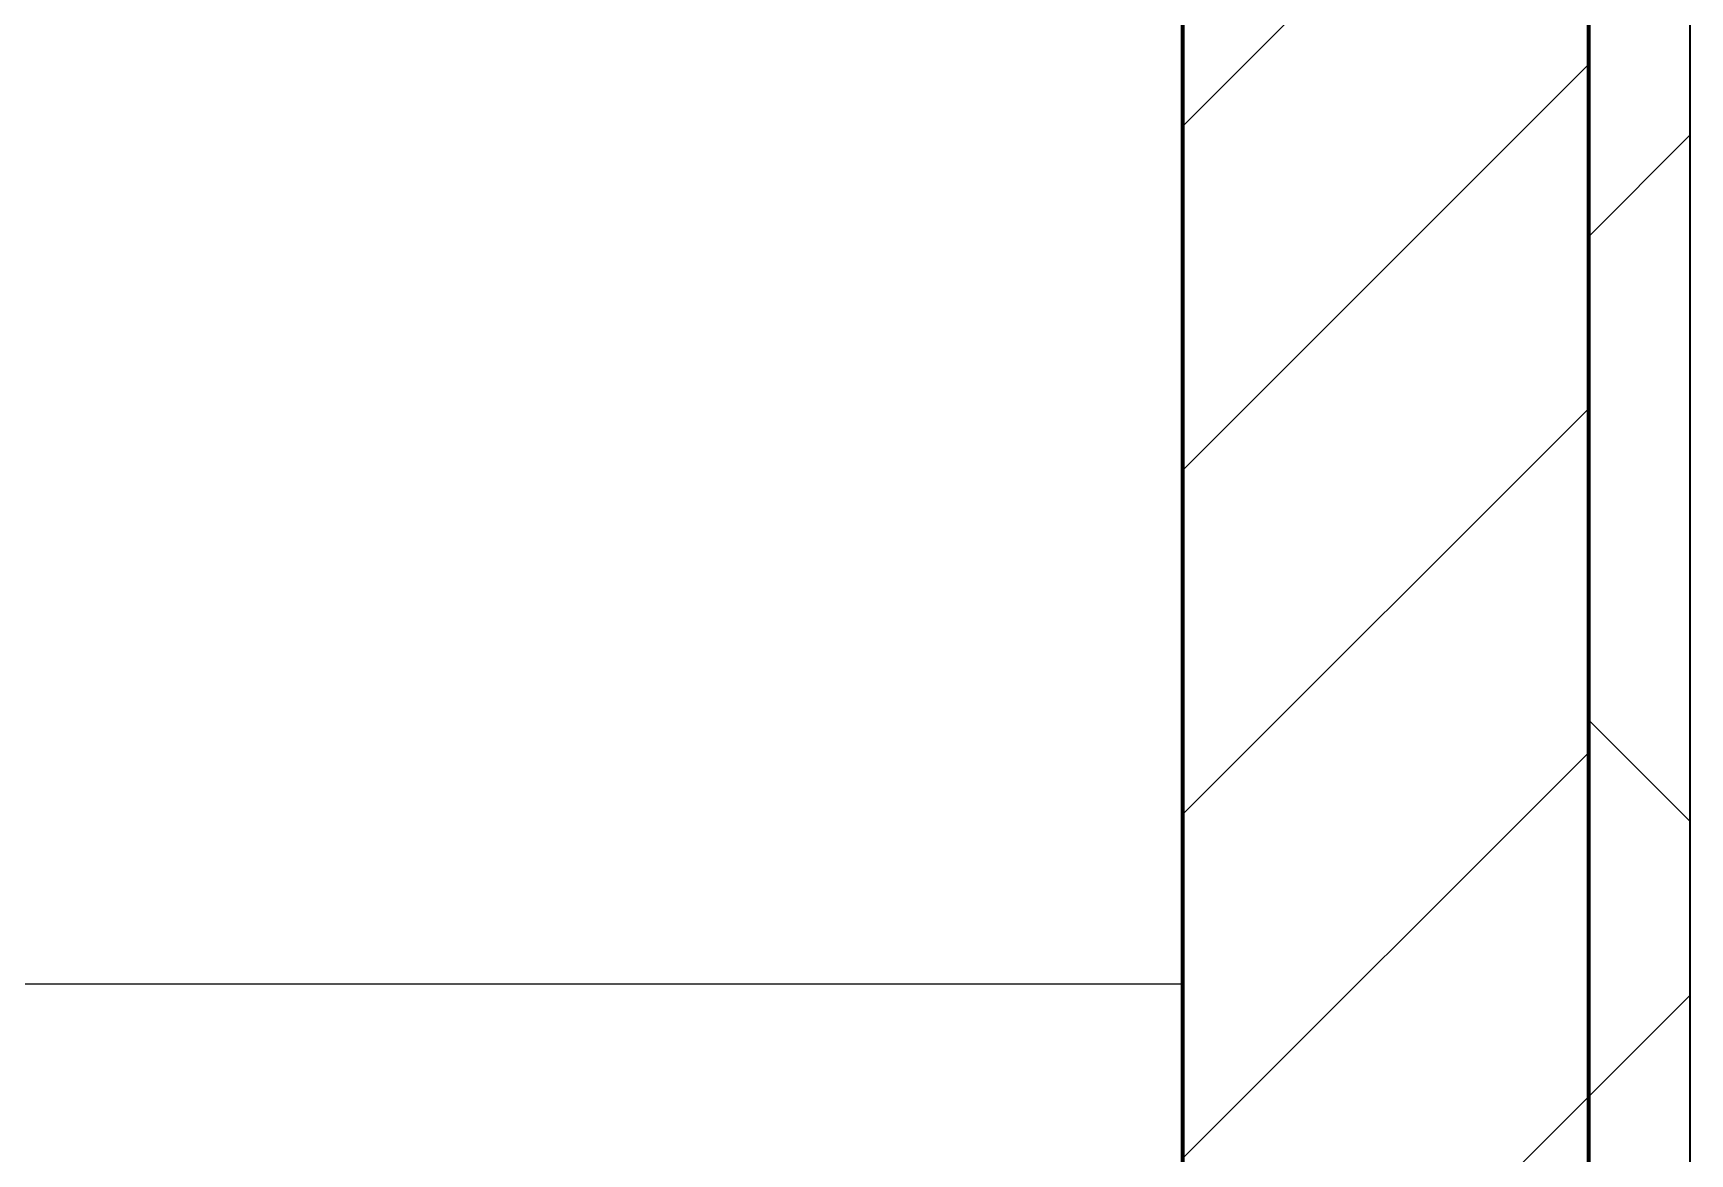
# Model space of a CAD drawing. Header units: millimetres. Extents: x -853432 to -773672, y -18171 to 22484.
# Drawn here: x -821174 to -820357, y 7728 to 8281 of the extents above; entities that cross this region are included whole.
import ezdxf

# ---------------------------------------------------------------- set-up
doc = ezdxf.new("R2010")
doc.units = ezdxf.units.MM
for name, color, linetype, lineweight in [('A-CLNG', 2, 'Continuous', 9), ('A-CLNG-PATT', 2, 'Continuous', 9), ('A-GLAZ-CURT', 2, 'Continuous', 9), ('A-WALL', 5, 'Continuous', 35), ('A-WALL-FNSH', 2, 'Continuous', 35), ('A-WALL-PATT', 1, 'Continuous', 35)]:
    doc.layers.add(name, color=color, linetype=linetype, lineweight=lineweight)

# ---------------------------------------------------------------- blocks, each defined once
blk = doc.blocks.new('PPLS-PP19_Custom Tile Pattern - Custom Tile Pattern-V182-4251-01 ENLARGED CONCOURSE LEVEL - REFLECTED CEILING PLAN - SHEET 2')
at = {"layer": 'A-GLAZ-CURT'}
for p, q in [((-300, 0), (300, 0)), ((300, 0), (-300, 0)), ((230.06, 0), (300, 0)), ((-300, -50), (300, -50)), ((300, -50), (-300, -50))]:
    blk.add_line(p, q, dxfattribs=at)
for points, knots in [([(300, 0), (286.53, 0), (254.22, 0), (207.11, 0), (177.41, 0), (159.34, 0), (158.33, 0), (158.3, 0)], [-285.253232, -285.253232, -285.253232, -285.253232, -244.693688, -187.987675, -143.776725, -129.632772, -123.352749, -123.352749, -123.352749, -123.352749]), ([(247.1, 0), (246.76, 0), (245.04, 0), (238.34, 0), (226.56, 0), (221.1, 0), (200.27, 0), (182.99, 0), (174.27, 0), (169.67, 0), (168.99, 0)], [-9649.085549, -9649.085549, -9649.085549, -9649.085549, -9581.591397, -9406.094246, -9221.510254, -9016.44624, -8717.832359, -8253.978395, -8152.463617, -8069.855175, -8069.855175, -8069.855175, -8069.855175]), ([(171.51, 0), (176.48, 0), (193.23, 0), (201.73, 0), (208.81, 0), (213.9, 0), (241.96, 0), (266.73, 0), (281.71, 0), (291.71, 0), (296.52, 0), (297.86, 0), (298.09, 0)], [-7971.819559, -7971.819559, -7971.819559, -7971.819559, -7784.112253, -7606.717214, -7289.299508, -7042.621073, -6582.165592, -6068.460911, -5766.029927, -5566.724884, -5280.360606, -5199.253518, -5199.253518, -5199.253518, -5199.253518]), ([(273.48, 0), (270.44, 0), (253.23, 0), (230.43, 0), (219.94, 0), (219.02, 0)], [-12064.379061, -12064.379061, -12064.379061, -12064.379061, -11905.454923, -11162.864862, -10856.732305, -10856.732305, -10856.732305, -10856.732305]), ([(219.9, 0), (220.86, 0), (227.84, 0), (242.06, 0), (246.54, 0), (246.96, 0)], [-10670.940496, -10670.940496, -10670.940496, -10670.940496, -10511.382485, -9925.173265, -9834.877357, -9834.877357, -9834.877357, -9834.877357]), ([(284.76, 0), (284.76, 0), (285.09, 0), (287.47, 0), (293.59, 0), (297.76, 0), (300, 0)], [-4110.630118, -4110.630118, -4110.630118, -4110.630118, -4053.389046, -3959.664717, -3862.421465, -3746.95702, -3746.95702, -3746.95702, -3746.95702]), ([(297.38, 0), (295.84, 0), (291.62, 0), (285.38, 0), (284.87, 0)], [-4803.172655, -4803.172655, -4803.172655, -4803.172655, -4358.271401, -4143.037883, -4143.037883, -4143.037883, -4143.037883])]:
    blk.add_open_spline(points, degree=3, knots=knots, dxfattribs=at)
blk.add_open_spline([(300, 0), (291.52, 0), (282.95, 0), (274.38, 0)], degree=3, dxfattribs=at)
blk = doc.blocks.new('PPLS-PP19_Custom Tile Pattern - Custom Tile Pattern-V183-4251-01 ENLARGED CONCOURSE LEVEL - REFLECTED CEILING PLAN - SHEET 2')
at = {"layer": 'A-GLAZ-CURT'}
for p, q in [((-300, 0), (300, 0)), ((300, 0), (-300, 0)), ((-293.07, 0), (-275.75, 0)), ((-275.75, 0), (-293.07, 0)), ((-222.32, 0), (-205, 0)), ((-205, 0), (-222.32, 0)), ((-300, -50), (300, -50)), ((300, -50), (-300, -50))]:
    blk.add_line(p, q, dxfattribs=at)
at = {"layer": 'A-GLAZ-CURT', "flags": 128}
for points in [[(-300, 0), (-291.56, 0), (-283.3, 0), (-275.2, 0), (-267.26, 0), (-259.45, 0), (-251.77, 0), (-244.2, 0), (-236.74, 0), (-229.36, 0), (-222.06, 0), (-214.83, 0), (-207.71, 0), (-200.76, 0), (-194.02, 0), (-187.54, 0), (-181.38, 0), (-175.58, 0), (-170.25, 0), (-165.64, 0), (-162.01, 0), (-159.53, 0)], [(-160.27, 0), (-164.95, 0), (-169.65, 0), (-174.47, 0), (-179.49, 0), (-184.81, 0), (-190.44, 0), (-196.37, 0), (-202.58, 0), (-209.04, 0), (-215.73, 0), (-222.63, 0), (-229.72, 0), (-236.97, 0), (-244.39, 0), (-251.96, 0), (-259.67, 0), (-267.51, 0), (-275.48, 0), (-283.55, 0), (-291.73, 0), (-300, 0)], [(-125.17, 0), (-128.55, 0), (-134.16, 0), (-140.03, 0), (-145.5, 0), (-150.63, 0), (-155.53, 0), (-159.53, 0)], [(-159.52, 0), (-157.46, 0), (-154.52, 0), (-149.42, 0), (-141.84, 0), (-132.81, 0), (-126.08, 0)]]:
    blk.add_lwpolyline(points, dxfattribs=at)
at = {"layer": 'A-GLAZ-CURT'}
for points, knots in [([(-300, 0), (-284.65, 0), (-236.57, 0), (-192.42, 0), (-164.84, 0), (-159.5, 0)], [-5323.127839, -5323.127839, -5323.127839, -5323.127839, -4502.809032, -2700.551212, -2244.357917, -2244.357917, -2244.357917, -2244.357917]), ([(-243.45, 0), (-256.07, 0), (-274.38, 0), (-294.48, 0), (-300, 0)], [-14505.351588, -14505.351588, -14505.351588, -14505.351588, -13729.592194, -13439.944408, -13439.944408, -13439.944408, -13439.944408]), ([(-159.49, 0), (-159.74, 0), (-163.48, 0), (-174.02, 0), (-185.59, 0), (-209.77, 0), (-232.01, 0), (-255.22, 0), (-262.59, 0), (-264.9, 0), (-265.4, 0)], [-2252.385472, -2252.385472, -2252.385472, -2252.385472, -2237.412286, -2029.680487, -1755.085331, -1400.429864, -858.079193, -543.655514, -208.940337, 0, 0, 0, 0]), ([(-258.6, 0), (-257.91, 0), (-254.26, 0), (-248.06, 0), (-243.06, 0), (-242.57, 0)], [-5722.54675, -5722.54675, -5722.54675, -5722.54675, -5657.471696, -5413.335975, -5386.762917, -5386.762917, -5386.762917, -5386.762917]), ([(-159.92, 0), (-176.51, 0), (-202.97, 0), (-232.7, 0), (-242.57, 0)], [-16442.455551, -16442.455551, -16442.455551, -16442.455551, -15131.813646, -14523.60371, -14523.60371, -14523.60371, -14523.60371]), ([(-242.02, 0), (-235.39, 0), (-225.36, 0), (-213.1, 0), (-200.2, 0), (-185.8, 0), (-172.67, 0), (-161.39, 0), (-159.46, 0)], [-5376.889564, -5376.889564, -5376.889564, -5376.889564, -5017.494783, -4832.723979, -4666.091899, -4349.945572, -4000.813434, -3893.988011, -3893.988011, -3893.988011, -3893.988011]), ([(-133.82, 0), (-135.51, 0), (-137.8, 0), (-149.31, 0), (-162.01, 0), (-177.91, 0), (-199.46, 0), (-216.65, 0), (-231.26, 0), (-233.46, 0), (-234, 0)], [-2731.647847, -2731.647847, -2731.647847, -2731.647847, -2418.507304, -2308.929706, -2113.765672, -1763.376603, -1422.553702, -978.033455, -846.069444, -682.911962, -682.911962, -682.911962, -682.911962]), ([(-233.49, 0), (-233.44, 0), (-232.38, 0), (-230.74, 0), (-225.3, 0), (-223.63, 0)], [-455.274641, -455.274641, -455.274641, -455.274641, -440.605512, -119.536984, 0, 0, 0, 0]), ([(-223.63, 0), (-219.39, 0), (-206.17, 0), (-188.58, 0), (-169.02, 0), (-152.12, 0), (-136.84, 0), (-127.33, 0), (-124.19, 0), (-123.43, 0), (-123.28, 0)], [-5463.295695, -5463.295695, -5463.295695, -5463.295695, -5161.076232, -4739.070012, -4465.409639, -4149.119819, -3839.893365, -3647.167523, -3488.92562, -3439.852845, -3439.852845, -3439.852845, -3439.852845]), ([(-76.46, 0), (-78.39, 0), (-93.47, 0), (-121.01, 0), (-150.89, 0), (-159.52, 0)], [-19237.939544, -19237.939544, -19237.939544, -19237.939544, -18935.241197, -17136.203329, -16453.114345, -16453.114345, -16453.114345, -16453.114345]), ([(-137.88, 0), (-140.56, 0), (-147.66, 0), (-147.69, 0), (-155.64, 0), (-159.21, 0)], [-3187.727384, -3187.727384, -3187.727384, -3187.727384, -2919.378265, -2477.344047, -2257.973564, -2257.973564, -2257.973564, -2257.973564]), ([(-158.58, 0), (-144.45, 0), (-126.53, 0), (-110.8, 0), (-99.5, 0), (-91.46, 0)], [-2217.969933, -2217.969933, -2217.969933, -2217.969933, -1002.059161, -460.363443, 0, 0, 0, 0]), ([(-152.35, 0), (-151.03, 0), (-147.71, 0), (-143.57, 0), (-138.62, 0)], [-3494.978217, -3494.978217, -3494.978217, -3494.978217, -3371.022232, -3227.460399, -3227.460399, -3227.460399, -3227.460399]), ([(-118.78, 0), (-121.86, 0), (-126.28, 0), (-136.96, 0), (-147.46, 0), (-150.03, 0), (-150.57, 0)], [-5938.474035, -5938.474035, -5938.474035, -5938.474035, -5700.061948, -5508.838257, -5298.784692, -5196.16478, -5196.16478, -5196.16478, -5196.16478]), ([(-150.34, 0), (-150.07, 0), (-147.75, 0), (-142.6, 0), (-127.26, 0), (-107.3, 0), (-91.75, 0), (-80.09, 0), (-76.63, 0)], [-4948.728362, -4948.728362, -4948.728362, -4948.728362, -4883.323924, -4440.880425, -4054.690705, -3793.097032, -3402.597032, -3216.673436, -3216.673436, -3216.673436, -3216.673436]), ([(-34.94, 0), (-40.43, 0), (-54.43, 0), (-78.2, 0), (-110.94, 0), (-130.52, 0), (-147.74, 0), (-149.07, 0)], [-8477.245672, -8477.245672, -8477.245672, -8477.245672, -8073.216054, -7508.296369, -7004.680444, -6449.282163, -6277.220794, -6277.220794, -6277.220794, -6277.220794]), ([(-148.23, 0), (-146.94, 0), (-140.15, 0), (-137.28, 0), (-133.93, 0), (-128.78, 0), (-126.5, 0)], [-6162.058746, -6162.058746, -6162.058746, -6162.058746, -6017.569127, -5560.701257, -5364.112219, -5231.017328, -5231.017328, -5231.017328, -5231.017328]), ([(-86.16, 0), (-91.37, 0), (-104.13, 0), (-122.65, 0), (-139.03, 0), (-146.11, 0), (-146.95, 0)], [-1681.3698, -1681.3698, -1681.3698, -1681.3698, -1374.161226, -945.742622, -741.901385, -489.130243, -489.130243, -489.130243, -489.130243]), ([(-146.69, 0), (-146.59, 0), (-145.49, 0), (-135.69, 0), (-128.29, 0), (-125.15, 0)], [-420.34245, -420.34245, -420.34245, -420.34245, -406.956646, -290.263673, 0, 0, 0, 0]), ([(-127.41, 0), (-131.63, 0), (-133.16, 0), (-134.09, 0), (-134.15, 0)], [-8540.990293, -8540.990293, -8540.990293, -8540.990293, -8266.114998, -8246.473386, -8246.473386, -8246.473386, -8246.473386]), ([(-134.15, 0), (-133.32, 0), (-130.31, 0), (-117.33, 0), (-92.87, 0), (-81.21, 0), (-76.46, 0)], [-7657.439573, -7657.439573, -7657.439573, -7657.439573, -7293.749979, -6839.55839, -6236.997189, -5765.180059, -5765.180059, -5765.180059, -5765.180059]), ([(-120.13, 0), (-120.14, 0), (-120.24, 0), (-121.3, 0), (-129.25, 0), (-133.82, 0)], [-2933.992132, -2933.992132, -2933.992132, -2933.992132, -2920.575025, -2840.280255, -2731.647847, -2731.647847, -2731.647847, -2731.647847]), ([(-118.23, 0), (-119.39, 0), (-122.12, 0), (-125.43, 0), (-127.03, 0), (-127.41, 0)], [-164.249813, -164.249813, -164.249813, -164.249813, -98.539552, -24.539552, 0, 0, 0, 0]), ([(-126.5, 0), (-122.44, 0), (-108.71, 0), (-86.68, 0), (-63.44, 0), (-54.4, 0), (-48.53, 0), (-30.79, 0), (-18.03, 0), (8.61, 0), (15.02, 0), (22.91, 0), (31, 0), (39.04, 0), (51.19, 0), (58.74, 0), (61.34, 0), (61.45, 0)], [-5231.017328, -5231.017328, -5231.017328, -5231.017328, -4994.692869, -4542.524482, -4008.285538, -3689.699207, -3546.54457, -3315.260113, -2864.387349, -2439.246196, -2084.094819, -1956.422387, -1818.904206, -1645.594513, -1443.202566, -1228.752106, -1120.932285, -1120.932285, -1120.932285, -1120.932285]), ([(-125.15, 0), (-124.93, 0), (-121.96, 0), (-113.01, 0), (-98.9, 0), (-87.89, 0), (-79.17, 0), (-76.46, 0)], [-3362.7396, -3362.7396, -3362.7396, -3362.7396, -3342.215224, -3074.362186, -2902.289527, -2605.247022, -2465.896485, -2465.896485, -2465.896485, -2465.896485]), ([(-122.08, 0), (-122.01, 0), (-121.69, 0), (-121.2, 0), (-120.88, 0)], [-3136.336417, -3136.336417, -3136.336417, -3136.336417, -3110.304437, -3035.164275, -3035.164275, -3035.164275, -3035.164275]), ([(-36.33, 0), (-36.43, 0), (-37.27, 0), (-45.02, 0), (-46.13, 0), (-60.59, 0), (-81.23, 0), (-99.51, 0), (-113.68, 0), (-116.77, 0), (-118.09, 0)], [-1855.773136, -1855.773136, -1855.773136, -1855.773136, -1810.870157, -1672.078046, -1405.135169, -1060.00838, -740.068933, -229.489605, -116.330425, -17.571846, -17.571846, -17.571846, -17.571846]), ([(-113.43, 0), (-113.44, 0), (-113.79, 0), (-115.92, 0), (-117.81, 0)], [-328.499627, -328.499627, -328.499627, -328.499627, -282.672656, -172.331072, -172.331072, -172.331072, -172.331072]), ([(-117.74, 0), (-117.19, 0), (-114.78, 0), (-113.43, 0), (-113.43, 0)], [-821.249067, -821.249067, -821.249067, -821.249067, -394.672656, -330.879064, -330.879064, -330.879064, -330.879064]), ([(-36.62, 0), (-36.62, 0), (-40.35, 0), (-44.32, 0), (-58.97, 0), (-85.2, 0), (-107.61, 0), (-116.56, 0), (-117.56, 0)], [-4069.478503, -4069.478503, -4069.478503, -4069.478503, -3858.647035, -3538.256648, -2842.901703, -2193.204658, -1433.981041, -985.49888, -985.49888, -985.49888, -985.49888]), ([(-115.82, 0), (-114.96, 0), (-110.41, 0), (-96.78, 0), (-84.09, 0), (-77.45, 0), (-76.52, 0)], [-5724.064692, -5724.064692, -5724.064692, -5724.064692, -5430.283136, -5103.229623, -4799.173296, -4749.755808, -4749.755808, -4749.755808, -4749.755808]), ([(-34.92, 0), (-36.8, 0), (-43.59, 0), (-56.24, 0), (-75.59, 0), (-94, 0), (-112.01, 0), (-114.94, 0), (-115.63, 0)], [-1922.567458, -1922.567458, -1922.567458, -1922.567458, -1792.521578, -1466.981642, -1208.454564, -789.402658, -501.969187, -243.577221, -243.577221, -243.577221, -243.577221]), ([(-91.46, 0), (-90.09, 0), (-84.7, 0), (-77.43, 0), (-72.73, 0), (-72.64, 0), (-72.64, 0)], [-19832.387487, -19832.387487, -19832.387487, -19832.387487, -19753.885894, -19541.04734, -19478.625389, -19471.062469, -19471.062469, -19471.062469, -19471.062469]), ([(-77.18, 0), (-77.76, 0), (-80.13, 0), (-82.66, 0), (-83.28, 0), (-83.28, 0)], [-1715.65753, -1715.65753, -1715.65753, -1715.65753, -1646.621388, -1424.436217, -1393.971743, -1393.971743, -1393.971743, -1393.971743]), ([(-83.28, 0), (-83.28, 0), (-82.91, 0), (-76.14, 0), (-62.97, 0), (-48.14, 0), (-38.11, 0), (-35.42, 0), (-34.94, 0)], [-1393.4169, -1393.4169, -1393.4169, -1393.4169, -1353.722004, -1274.333717, -1073.56893, -651.549973, -296.515819, -220.853402, -220.853402, -220.853402, -220.853402]), ([(-35.02, 0), (-38.01, 0), (-45.75, 0), (-56.37, 0), (-69.78, 0), (-74.19, 0), (-76.52, 0)], [-2573.486295, -2573.486295, -2573.486295, -2573.486295, -2413.671296, -2161.752162, -2006.592567, -1741.000561, -1741.000561, -1741.000561, -1741.000561]), ([(-76.47, 0), (-63.63, 0), (-49.82, 0), (-35.75, 0), (-34.95, 0)], [-4748.877059, -4748.877059, -4748.877059, -4748.877059, -4065.652676, -4024.426189, -4024.426189, -4024.426189, -4024.426189]), ([(-76.46, 0), (-75.19, 0), (-72.27, 0), (-68.41, 0), (-65.12, 0), (-63.63, 0)], [-3213.580474, -3213.580474, -3213.580474, -3213.580474, -3144.956779, -3050.982048, -2969.237017, -2969.237017, -2969.237017, -2969.237017]), ([(-75.79, 0), (-75.49, 0), (-69.49, 0), (-62.74, 0), (-60.36, 0), (-59.97, 0)], [-5743.07968, -5743.07968, -5743.07968, -5743.07968, -5713.340575, -5140.470607, -5006.787413, -5006.787413, -5006.787413, -5006.787413]), ([(-75.66, 0), (-73.16, 0), (-69.25, 0), (-65.93, 0), (-65.07, 0)], [-2451.997625, -2451.997625, -2451.997625, -2451.997625, -2322.099534, -2241.8264, -2241.8264, -2241.8264, -2241.8264]), ([(-63.96, 0), (-64.13, 0), (-68.91, 0), (-73.62, 0), (-75.55, 0)], [-2171.769325, -2171.769325, -2171.769325, -2171.769325, -2007.031671, -1891.541025, -1891.541025, -1891.541025, -1891.541025]), ([(-66.39, 0), (-66.39, 0), (-63.63, 0), (-53.63, 0), (-34.42, 0), (-29.82, 0), (-29.19, 0)], [-2493.31794, -2493.31794, -2493.31794, -2493.31794, -2315.303971, -1809.437387, -963.711516, -666.19313, -666.19313, -666.19313, -666.19313]), ([(-34.97, 0), (-40.77, 0), (-53.79, 0), (-65.77, 0), (-66.37, 0), (-66.38, 0)], [-3312.111701, -3312.111701, -3312.111701, -3312.111701, -2981.410125, -2542.574734, -2498.224237, -2498.224237, -2498.224237, -2498.224237]), ([(-63.63, 0), (-61.49, 0), (-57.39, 0), (-54.49, 0), (-45.2, 0), (-40.79, 0), (-40.46, 0), (-40.44, 0)], [-2969.237017, -2969.237017, -2969.237017, -2969.237017, -2851.217951, -2734.127174, -2474.780881, -2410.990208, -2350.645972, -2350.645972, -2350.645972, -2350.645972]), ([(-58.83, 0), (-58.37, 0), (-57.29, 0), (-54.23, 0), (-46.33, 0), (-42.62, 0), (-41.76, 0)], [-4859.52896, -4859.52896, -4859.52896, -4859.52896, -4680.891996, -4469.85053, -4321.566175, -4270.495146, -4270.495146, -4270.495146, -4270.495146]), ([(-51.83, 0), (-51.83, 0), (-51.78, 0), (-47.4, 0), (-46.01, 0), (-40.22, 0), (-36.78, 0)], [-632.814994, -632.814994, -632.814994, -632.814994, -627.965721, -508.377888, -260.442412, 0, 0, 0, 0]), ([(-34.93, 0), (-38.35, 0), (-45.23, 0), (-51.43, 0), (-51.79, 0)], [-1016.483021, -1016.483021, -1016.483021, -1016.483021, -819.71621, -644.910881, -644.910881, -644.910881, -644.910881]), ([(-41.76, 0), (-39.9, 0), (-37.72, 0), (-36.92, 0), (-36.77, 0)], [-4270.495146, -4270.495146, -4270.495146, -4270.495146, -4161.040818, -4106.245333, -4106.245333, -4106.245333, -4106.245333]), ([(-36.78, 0), (-32.43, 0), (-19.22, 0), (8.83, 0), (43.36, 0), (70.92, 0), (82.12, 0), (83.66, 0)], [-6191.144455, -6191.144455, -6191.144455, -6191.144455, -5862.463379, -5340.621928, -4573.028122, -4094.177415, -3869.465285, -3869.465285, -3869.465285, -3869.465285]), ([(30.82, 0), (29.27, 0), (20.14, 0), (3.54, 0), (-16.11, 0), (-33.36, 0), (-35.42, 0)], [-10462.034656, -10462.034656, -10462.034656, -10462.034656, -10363.088938, -9884.23066, -9424.652049, -9210.136826, -9210.136826, -9210.136826, -9210.136826]), ([(-34.88, 0), (-34.77, 0), (-33.14, 0), (-28.88, 0), (-26.95, 0), (-26.54, 0)], [-9067.096702, -9067.096702, -9067.096702, -9067.096702, -9057.163041, -8919.836787, -8834.607043, -8834.607043, -8834.607043, -8834.607043]), ([(-34.82, 0), (-33.99, 0), (-32.57, 0), (-29.94, 0), (-28.57, 0)], [-214.457191, -214.457191, -214.457191, -214.457191, -83.513472, 0, 0, 0, 0]), ([(-34.63, 0), (-26.29, 0), (-11.99, 0), (4.23, 0), (9.64, 0), (10.14, 0), (10.18, 0)], [-4019.024145, -4019.024145, -4019.024145, -4019.024145, -3589.737505, -3285.047089, -3066.359526, -3044.715262, -3044.715262, -3044.715262, -3044.715262]), ([(-26.75, 0), (-27.82, 0), (-30.83, 0), (-33.96, 0), (-34.59, 0)], [-8718.362214, -8718.362214, -8718.362214, -8718.362214, -8532.293389, -8485.872555, -8485.872555, -8485.872555, -8485.872555]), ([(76.63, 0), (74.8, 0), (67.65, 0), (53.52, 0), (37, 0), (24.07, 0), (12.82, 0), (-2.9, 0), (-20.62, 0), (-29.57, 0), (-34, 0), (-34.13, 0)], [-3095.572228, -3095.572228, -3095.572228, -3095.572228, -2950.589685, -2634.532728, -2313.748533, -2106.613311, -1925.670641, -1617.263037, -1290.787923, -1039.307308, -1031.857409, -1031.857409, -1031.857409, -1031.857409]), ([(31.18, 0), (25.97, 0), (11.99, 0), (-10.25, 0), (-26.66, 0), (-33.97, 0)], [-4496.803627, -4496.803627, -4496.803627, -4496.803627, -4222.080604, -3745.412743, -3330.96565, -3330.96565, -3330.96565, -3330.96565]), ([(5.95, 0), (4.97, 0), (0.98, 0), (-12.23, 0), (-23.39, 0), (-31.26, 0), (-33.8, 0)], [-2801.138041, -2801.138041, -2801.138041, -2801.138041, -2720.818881, -2518.50168, -2125.455881, -1948.617768, -1948.617768, -1948.617768, -1948.617768]), ([(-33.34, 0), (-33.34, 0), (-32.93, 0), (-31.16, 0), (-30.52, 0)], [-2415.024266, -2415.024266, -2415.024266, -2415.024266, -2357.633367, -2323.618664, -2323.618664, -2323.618664, -2323.618664]), ([(70.61, 0), (66.16, 0), (55.8, 0), (39.61, 0), (24.74, 0), (2.64, 0), (-17.84, 0), (-30.57, 0), (-31.82, 0), (-32, 0)], [-4647.237329, -4647.237329, -4647.237329, -4647.237329, -4326.416877, -4098.545751, -3766.694881, -3333.063701, -2994.501669, -2698.150104, -2614.070998, -2614.070998, -2614.070998, -2614.070998]), ([(-30.76, 0), (-30.73, 0), (-29.99, 0), (-23.47, 0), (-15.75, 0), (-15.19, 0)], [-54176.191683, -54176.191683, -54176.191683, -54176.191683, -54157.274271, -53749.15266, -53717.791567, -53717.791567, -53717.791567, -53717.791567]), ([(-30.52, 0), (-27.11, 0), (-17.83, 0), (-3.49, 0), (5.42, 0), (6.58, 0)], [-2323.618664, -2323.618664, -2323.618664, -2323.618664, -2142.497158, -1716.209403, -1651.060817, -1651.060817, -1651.060817, -1651.060817]), ([(-13, 0), (-14.35, 0), (-17.68, 0), (-25.97, 0), (-29.52, 0), (-30.21, 0)], [-55207.591944, -55207.591944, -55207.591944, -55207.591944, -54789.006179, -54461.685999, -54290.791712, -54290.791712, -54290.791712, -54290.791712]), ([(6.64, 0), (5.33, 0), (-0.77, 0), (-13.89, 0), (-24.92, 0), (-29.03, 0)], [-3462.329152, -3462.329152, -3462.329152, -3462.329152, -3285.499107, -2903.012179, -2680.714891, -2680.714891, -2680.714891, -2680.714891]), ([(-28.98, 0), (-28.66, 0), (-27.39, 0), (-24.45, 0), (-22.56, 0)], [-166.548282, -166.548282, -166.548282, -166.548282, -102.06493, 0, 0, 0, 0]), ([(-28.57, 0), (-26.93, 0), (-20.29, 0), (-11.45, 0), (2.08, 0), (13.15, 0), (21.24, 0), (24.62, 0), (24.72, 0), (24.72, 0)], [-5361.429781, -5361.429781, -5361.429781, -5361.429781, -5261.36855, -5050.479954, -4785.90057, -4596.498881, -4445.288762, -4384.376941, -4376.041937, -4376.041937, -4376.041937, -4376.041937]), ([(-22.56, 0), (-20.27, 0), (-17.03, 0), (-11.36, 0), (-7.66, 0), (-6.6, 0), (-6.44, 0)], [-56468.192263, -56468.192263, -56468.192263, -56468.192263, -56344.022017, -56303.229861, -56166.290093, -56124.392176, -56124.392176, -56124.392176, -56124.392176]), ([(-15.19, 0), (-13.07, 0), (7.48, 0), (42.82, 0), (72.1, 0), (88.03, 0), (89.63, 0)], [-461.142613, -461.142613, -461.142613, -461.142613, -429.606584, -390.253598, -346.313304, -341.412558, -341.412558, -341.412558, -341.412558]), ([(-6.54, 0), (-6.73, 0), (-7.2, 0), (-7.6, 0), (-7.79, 0)], [-56009.792147, -56009.792147, -56009.792147, -56009.792147, -55949.290093, -55895.192118, -55895.192118, -55895.192118, -55895.192118]), ([(-2.63, 0), (-2.47, 0), (-1.22, 0), (4.92, 0), (15.97, 0), (22.54, 0), (24.49, 0)], [-226.825321, -226.825321, -226.825321, -226.825321, -220.269177, -206.416616, -198.214427, -187.717507, -187.717507, -187.717507, -187.717507]), ([(6.52, 0), (4.18, 0), (1.01, 0), (-1.67, 0), (-2.25, 0)], [-263.56393, -263.56393, -263.56393, -263.56393, -246.234814, -234.646884, -234.646884, -234.646884, -234.646884]), ([(9.32, 0), (9.08, 0), (8.38, 0), (7.41, 0), (6.75, 0)], [-2922.926651, -2922.926651, -2922.926651, -2922.926651, -2882.788014, -2823.745852, -2823.745852, -2823.745852, -2823.745852]), ([(6.86, 0), (14.67, 0), (23.38, 0), (37.44, 0), (45.92, 0), (57.76, 0), (64.47, 0), (72.74, 0), (75.22, 0), (76.03, 0), (76.21, 0)], [-1645.896554, -1645.896554, -1645.896554, -1645.896554, -1206.526904, -1089.329421, -901.315459, -753.071572, -495.328968, -421.953223, -334.951786, -290.452333, -290.452333, -290.452333, -290.452333]), ([(8.33, 0), (8.19, 0), (7.84, 0), (7.27, 0), (6.91, 0)], [-3574.286521, -3574.286521, -3574.286521, -3574.286521, -3526.962355, -3475.000784, -3475.000784, -3475.000784, -3475.000784]), ([(103.09, 0), (101.08, 0), (86.31, 0), (63.34, 0), (35.84, 0), (17.6, 0), (10.34, 0), (7.51, 0)], [-375.435014, -375.435014, -375.435014, -375.435014, -369.147452, -330.153101, -307.516438, -285.83788, -265.933135, -265.933135, -265.933135, -265.933135]), ([(24.69, 0), (24.54, 0), (20.99, 0), (15.48, 0), (10.8, 0), (9.63, 0)], [-4368.572414, -4368.572414, -4368.572414, -4368.572414, -4306.476363, -4080.000647, -3772.857994, -3772.857994, -3772.857994, -3772.857994]), ([(18.16, 0), (19.15, 0), (24.25, 0), (25.66, 0), (26.12, 0)], [-5700.113719, -5700.113719, -5700.113719, -5700.113719, -5554.232259, -5302.431367, -5302.431367, -5302.431367, -5302.431367]), ([(89.63, 0), (87.4, 0), (83.06, 0), (74.4, 0), (62.26, 0), (51.85, 0), (43.81, 0), (29.53, 0), (20.67, 0), (18.85, 0), (18.16, 0)], [-7352.324367, -7352.324367, -7352.324367, -7352.324367, -7135.649961, -6924.452779, -6738.82075, -6548.303034, -6314.283804, -6135.05769, -5972.647715, -5832.674503, -5832.674503, -5832.674503, -5832.674503]), ([(27.44, 0), (27.9, 0), (29.54, 0), (38.07, 0), (53.39, 0), (71.67, 0), (84.83, 0), (85.61, 0), (88.13, 0), (88.86, 0)], [-5037.309798, -5037.309798, -5037.309798, -5037.309798, -4887.603822, -4705.298446, -4353.683244, -3960.84581, -3759.045785, -3336.541051, -3181.45882, -3181.45882, -3181.45882, -3181.45882]), ([(27.89, 0), (29.09, 0), (33.4, 0), (48.37, 0), (67.73, 0), (82.52, 0), (89.63, 0)], [-147.777612, -147.777612, -147.777612, -147.777612, -135.792042, -118.513713, -97.899267, -76.582862, -76.582862, -76.582862, -76.582862]), ([(53.18, 0), (53.06, 0), (52.22, 0), (44.99, 0), (36.46, 0), (30.82, 0)], [-622.740158, -622.740158, -622.740158, -622.740158, -566.066452, -360.610861, 0, 0, 0, 0]), ([(136.44, 0), (121.66, 0), (86.93, 0), (51.16, 0), (31.18, 0)], [-106.750556, -106.750556, -106.750556, -106.750556, -59.610984, 0, 0, 0, 0]), ([(88.54, 0), (82.16, 0), (71.01, 0), (57.82, 0), (46.51, 0), (41.18, 0), (36.02, 0), (35.54, 0), (35.54, 0)], [-381.017509, -381.017509, -381.017509, -381.017509, -357.622665, -341.267687, -334.000314, -326.15566, -319.318397, -317.489778, -317.489778, -317.489778, -317.489778]), ([(36.29, 0), (37.77, 0), (48.82, 0), (64.79, 0), (95.91, 0), (124.45, 0), (132.42, 0), (134.6, 0)], [-314.598523, -314.598523, -314.598523, -314.598523, -305.899624, -287.17622, -249.500363, -194.761443, -152.241002, -152.241002, -152.241002, -152.241002]), ([(61.47, 0), (61.47, 0), (61.21, 0), (54.61, 0), (53.71, 0), (53.56, 0)], [-1113.311073, -1113.311073, -1113.311073, -1113.311073, -1096.402191, -891.204116, -747.28819, -747.28819, -747.28819, -747.28819]), ([(76.22, 0), (75.58, 0), (73.64, 0), (71.05, 0), (70.61, 0)], [-193.634889, -193.634889, -193.634889, -193.634889, -31.537676, 0, 0, 0, 0]), ([(168.37, 0), (167.68, 0), (162.47, 0), (147.02, 0), (115.1, 0), (94.93, 0), (89.63, 0)], [-543.375029, -543.375029, -543.375029, -543.375029, -530.793311, -458.593899, -401.860199, -382.359428, -382.359428, -382.359428, -382.359428]), ([(90.33, 0), (94.36, 0), (106.18, 0), (116.36, 0), (128.63, 0), (128.95, 0)], [-75.885801, -75.885801, -75.885801, -75.885801, -63.759246, -39.050993, -35.895543, -35.895543, -35.895543, -35.895543]), ([(114.39, 0), (114.2, 0), (112.08, 0), (105.42, 0), (95.62, 0), (91.97, 0), (90.37, 0)], [-8148.58938, -8148.58938, -8148.58938, -8148.58938, -8105.191388, -7723.759874, -7531.75727, -7376.617754, -7376.617754, -7376.617754, -7376.617754]), ([(90.69, 0), (106.62, 0), (122.52, 0), (138.28, 0), (138.53, 0)], [-340.322825, -340.322825, -340.322825, -340.322825, -291.370682, -290.5735, -290.5735, -290.5735, -290.5735]), ([(94.4, 0), (94.4, 0), (94.64, 0), (99.11, 0), (108.97, 0), (120.79, 0), (139.94, 0), (163.31, 0), (185.23, 0), (193.62, 0), (194.69, 0), (194.79, 0)], [-2348.345796, -2348.345796, -2348.345796, -2348.345796, -2310.419338, -2233.599744, -2052.234781, -1843.028543, -1530.39897, -1095.004608, -529.74427, -295.064701, -265.121568, -265.121568, -265.121568, -265.121568]), ([(129.02, 0), (129.02, 0), (124.41, 0), (122.35, 0), (114.96, 0), (108.04, 0), (103.09, 0)], [-35.386604, -35.386604, -35.386604, -35.386604, -31.430235, -22.807238, -15.488593, 0, 0, 0, 0]), ([(157.9, 0), (156.77, 0), (151.67, 0), (143.29, 0), (134.04, 0), (126.24, 0), (118.6, 0), (114.23, 0), (111.98, 0), (105.66, 0), (105.23, 0), (105.23, 0)], [-10292.955006, -10292.955006, -10292.955006, -10292.955006, -10098.273015, -9847.788484, -9677.714971, -9567.007022, -9453.21225, -9220.200448, -9012.77275, -8966.157302, -8929.495943, -8929.495943, -8929.495943, -8929.495943]), ([(105.26, 0), (105.52, 0), (111.01, 0), (112.65, 0), (113.59, 0)], [-8920.561005, -8920.561005, -8920.561005, -8920.561005, -8814.835624, -8577.462505, -8577.462505, -8577.462505, -8577.462505]), ([(128.58, 0), (128.8, 0), (130.16, 0), (139.26, 0), (152.67, 0), (161.24, 0), (162.19, 0), (162.75, 0)], [-633.326174, -633.326174, -633.326174, -633.326174, -627.736123, -618.981161, -602.094757, -592.980799, -581.414464, -581.414464, -581.414464, -581.414464]), ([(137.1, 0), (136, 0), (133.64, 0), (129.87, 0), (129.11, 0)], [-670.405967, -670.405967, -670.405967, -670.405967, -651.020627, -640.742133, -640.742133, -640.742133, -640.742133]), ([(193.8, 0), (193.33, 0), (190.11, 0), (183.13, 0), (171, 0), (161.95, 0), (161.28, 0), (158.35, 0), (157.85, 0), (157.77, 0)], [-11665.349007, -11665.349007, -11665.349007, -11665.349007, -11565.880756, -11105.624034, -10839.086983, -10768.332124, -10666.779182, -10580.760289, -10550.278881, -10550.278881, -10550.278881, -10550.278881]), ([(300, 0), (286.53, 0), (254.22, 0), (207.11, 0), (177.41, 0), (159.34, 0), (158.33, 0), (158.3, 0)], [-285.253232, -285.253232, -285.253232, -285.253232, -244.693688, -187.987675, -143.776725, -129.632772, -123.352749, -123.352749, -123.352749, -123.352749]), ([(159.07, 0), (159.13, 0), (160.84, 0), (164.81, 0), (170.15, 0), (172.66, 0)], [-115.643202, -115.643202, -115.643202, -115.643202, -114.681583, -87.660824, -69.895381, -69.895381, -69.895381, -69.895381]), ([(162.75, 0), (165.4, 0), (170.91, 0), (172.61, 0), (172.61, 0)], [-111.264224, -111.264224, -111.264224, -111.264224, -56.742688, -19.085662, -19.085662, -19.085662, -19.085662]), ([(247.1, 0), (246.76, 0), (245.04, 0), (238.34, 0), (226.56, 0), (221.1, 0), (200.27, 0), (182.99, 0), (174.27, 0), (169.67, 0), (168.99, 0)], [-9649.085549, -9649.085549, -9649.085549, -9649.085549, -9581.591397, -9406.094246, -9221.510254, -9016.44624, -8717.832359, -8253.978395, -8152.463617, -8069.855175, -8069.855175, -8069.855175, -8069.855175]), ([(172.45, 0), (177.51, 0), (193.37, 0), (201.73, 0), (208.81, 0), (213.9, 0), (241.96, 0), (266.73, 0), (281.71, 0), (291.71, 0), (296.52, 0), (297.86, 0), (298.09, 0)], [-7960.442617, -7960.442617, -7960.442617, -7960.442617, -7784.112253, -7606.717214, -7289.299508, -7042.621073, -6582.165592, -6068.460911, -5766.029927, -5566.724884, -5280.360606, -5199.253518, -5199.253518, -5199.253518, -5199.253518]), ([(172.67, 0), (178.07, 0), (188.08, 0), (201.08, 0), (207.47, 0), (213.96, 0), (215.11, 0)], [-254.738286, -254.738286, -254.738286, -254.738286, -237.955587, -223.92608, -215.862851, -208.75215, -208.75215, -208.75215, -208.75215]), ([(172.88, 0), (173.46, 0), (177.57, 0), (185.98, 0), (208.82, 0), (219.42, 0), (230.06, 0)], [-69.385921, -69.385921, -69.385921, -69.385921, -65.295536, -41.623857, -24.459831, 0, 0, 0, 0]), ([(215.22, 0), (214.62, 0), (210.55, 0), (203.98, 0), (188.92, 0), (178.06, 0), (173.67, 0)], [-203.825446, -203.825446, -203.825446, -203.825446, -198.527383, -184.406837, -162.427601, -147.601486, -147.601486, -147.601486, -147.601486])]:
    blk.add_open_spline(points, degree=3, knots=knots, dxfattribs=at)
for points in [[(-158.69, 0), (-158.08, 0), (-157.57, 0), (-157.22, 0)], [(-76.47, 0), (-79.69, 0), (-82.9, 0), (-86.16, 0)], [(-72.93, 0), (-73.9, 0), (-75.01, 0), (-76.21, 0)], [(-39.84, 0), (-39.08, 0), (-38.11, 0), (-37.36, 0)], [(-36.29, 0), (-36.29, 0), (-35.81, 0), (-35.01, 0)], [(-29.03, 0), (-30.99, 0), (-32.97, 0), (-34.95, 0)], [(24.49, 0), (25.23, 0), (25.72, 0), (26.04, 0)], [(80.35, 0), (79.57, 0), (78.27, 0), (76.63, 0)], [(84.06, 0), (83.48, 0), (82.41, 0), (81.72, 0)], [(89.61, 0), (91.32, 0), (93.19, 0), (94.33, 0)], [(168.74, 0), (168.74, 0), (169.81, 0), (171.51, 0)], [(172.67, 0), (171.62, 0), (170.56, 0), (169.49, 0)]]:
    blk.add_open_spline(points, degree=3, dxfattribs=at)
blk = doc.blocks.new('*U634')
at = {"layer": 'A-CLNG'}
for p, q in [((15275, 500), (15275, 6365)), ((15275, 6365), (15275, 500))]:
    blk.add_line(p, q, dxfattribs=at)
at = {"layer": 'A-GLAZ-CURT', "rotation": 270}
for name, p in [('PPLS-PP19_Custom Tile Pattern - Custom Tile Pattern-V182-4251-01 ENLARGED CONCOURSE LEVEL - REFLECTED CEILING PLAN - SHEET 2', (15525, 4932.5)), ('PPLS-PP19_Custom Tile Pattern - Custom Tile Pattern-V183-4251-01 ENLARGED CONCOURSE LEVEL - REFLECTED CEILING PLAN - SHEET 2', (15525, 4332.5))]:
    blk.add_blockref(name, p, dxfattribs=at)

msp = doc.modelspace()

# ---------------------------------------------------------------- hatches: boundary and pattern name
at = {"layer": 'A-CLNG-PATT', "lineweight": 25}
h = msp.add_hatch(dxfattribs=at)
h.set_pattern_fill('FP_3', color=256, style=0, pattern_type=2)
h.set_pattern_definition([(0, (-828994.9, 9611.5), (0, -600), []), (270, (-828994.9, 9611.5), (-600, -4e-14), [])])
h.paths.add_polyline_path([(-825607.37, 3279.03), (-825607.36, 4079.03), (-823357.38, 4079.03), (-823357.37, 4079.02), (-820607.37, 4079.02), (-820607.37, 9944.02), (-828382.37, 9944.02), (-828382.37, 4068.8), (-827592.59, 3279.03), (-827310.79, 3279.03)])
h.paths.add_polyline_path([(-825994.87, 4811.52), (-825994.87, 5411.52), (-824794.87, 5411.52), (-824794.87, 4811.52), (-825607.37, 4811.52)])
h.paths.add_polyline_path([(-824194.87, 4811.52), (-824194.87, 5411.52), (-822994.87, 5411.52), (-822994.87, 4811.52)])
h.paths.add_polyline_path([(-822394.87, 4811.52), (-822394.87, 5411.52), (-821194.87, 5411.52), (-821194.87, 4811.52)])
h.paths.add_polyline_path([(-827592.59, 4811.52), (-827794.87, 4811.52), (-827794.87, 5411.52), (-826594.87, 5411.52), (-826594.87, 4811.52), (-827310.79, 4811.52)])
h.paths.add_polyline_path([(-821194.87, 6011.52), (-822394.87, 6011.52), (-822394.87, 6611.52), (-821194.87, 6611.52), (-821194.87, 6410.07)])
h.paths.add_polyline_path([(-825994.87, 6011.52), (-825994.87, 6611.52), (-824794.87, 6611.52), (-824794.87, 6011.52), (-825104.62, 6011.52)])
h.paths.add_polyline_path([(-826594.87, 6011.52), (-827794.87, 6011.52), (-827794.87, 6611.52), (-826594.87, 6611.52), (-826594.87, 6410.07)])
h.paths.add_polyline_path([(-824194.87, 6011.52), (-824194.87, 6611.52), (-822994.87, 6611.52), (-822994.87, 6011.52)])
h.paths.add_polyline_path([(-824506.64, 6858.38), (-824509.84, 6858.38), (-824532.29, 6869.19), (-824548.12, 6889.98), (-824553.07, 6914.29), (-824547.83, 6937.27), (-824532.29, 6956.76), (-824508.87, 6967.57), (-824484.12, 6967.19), (-824462.46, 6956.76), (-824446.62, 6935.98), (-824441.37, 6912.98), (-824446.92, 6888.68), (-824462.46, 6869.19), (-824485.87, 6858.38), (-824497.37, 6858.38)])
h.paths.add_polyline_path([(-825994.87, 7211.52), (-825994.87, 7811.52), (-824794.87, 7811.52), (-824794.87, 7211.52), (-825104.62, 7211.52)])
h.paths.add_polyline_path([(-826594.87, 7211.52), (-827794.87, 7211.52), (-827794.87, 7811.52), (-826594.87, 7811.52), (-826594.87, 7738.85)])
h.paths.add_polyline_path([(-822994.87, 7211.52), (-824194.87, 7211.52), (-824194.87, 7811.52), (-822994.87, 7811.52), (-822994.87, 7738.85)])
h.paths.add_polyline_path([(-821194.87, 7211.52), (-822394.87, 7211.52), (-822394.87, 7811.52), (-821194.87, 7811.52), (-821194.87, 7738.85)])
h.paths.add_polyline_path([(-824794.87, 8411.52), (-825994.87, 8411.52), (-825994.87, 9011.52), (-824794.87, 9011.52)])
h.paths.add_polyline_path([(-826594.87, 8411.52), (-827794.87, 8411.52), (-827794.87, 9011.52), (-826594.87, 9011.52)])
h.paths.add_polyline_path([(-822394.87, 8411.52), (-822394.87, 9011.52), (-821194.87, 9011.52), (-821194.87, 8411.52), (-821795.36, 8411.52)])
h.paths.add_polyline_path([(-822994.87, 8411.52), (-824194.87, 8411.52), (-824194.87, 9011.52), (-822994.87, 9011.52)])
at = {"layer": 'A-WALL-PATT', "lineweight": 9}
h = msp.add_hatch(dxfattribs=at)
h.set_pattern_fill('FP_2', color=256, style=0, pattern_type=2)
h.set_pattern_definition([(45, (0, 0), (-84.852814, 84.852814), [])])
h.paths.add_polyline_path([(-820407.37, 3879.02), (-820407.37, 9944.02), (-820607.37, 9944.02), (-820607.37, 3879.02)])
h = msp.add_hatch(dxfattribs=at)
h.set_pattern_fill('FP_4', color=256, style=0, pattern_type=2)
h.set_pattern_definition([(45, (0, 0), (-212.13203, 212.13203), []), (135, (0, 0), (-212.13203, -212.13203), [])])
h.paths.add_polyline_path([(-820357.37, 3879.02), (-820357.37, 9944.02), (-820407.37, 9944.02), (-820407.37, 3879.02)])

# ---------------------------------------------------------------- linework, layer by layer
at = {"layer": 'A-WALL', "color": 7, "lineweight": 70}
for p, q in [((-820607.37, 4079.02), (-820607.37, 9944.02)), ((-820407.37, 9894.02), (-820407.37, 3879.02))]:
    msp.add_line(p, q, dxfattribs=at)
at = {"layer": 'A-WALL-FNSH', "color": 250}
for p, q in [((-820407.37, 3879.02), (-820407.37, 9944.02)), ((-820357.37, 9944.02), (-820357.37, 3879.02))]:
    msp.add_line(p, q, dxfattribs=at)

# ---------------------------------------------------------------- block references
msp.add_blockref('*U634', (-835882.37, 3579.02))

doc.saveas('drawing.dxf')
